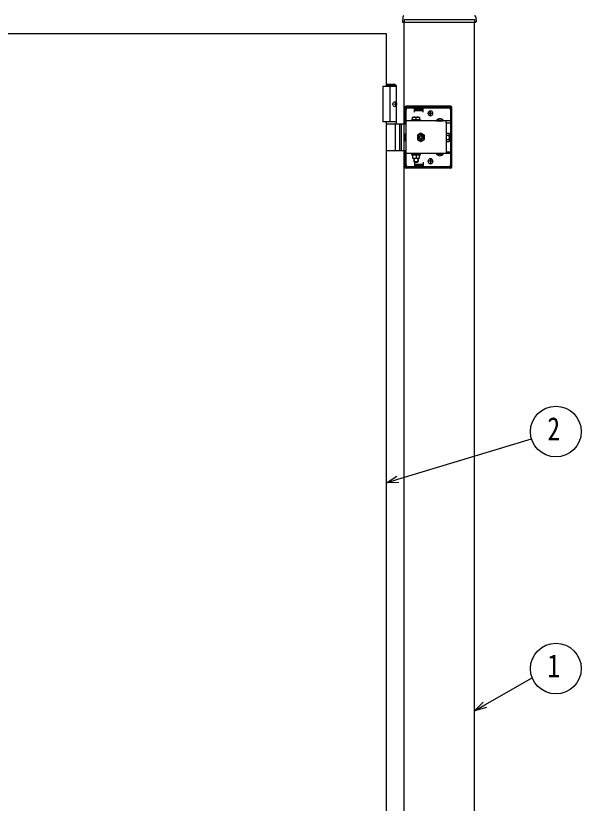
# Model space of a CAD drawing. Units: millimetres, scale not verified. Extents: x -4205 to 4205, y -2970 to 2970.
# Drawn here: x 460 to 1262, y 613 to 1731 of the extents above; entities that cross this region are included whole.
import ezdxf
from ezdxf.enums import TextEntityAlignment as Align

# ---------------------------------------------------------------- set-up
doc = ezdxf.new("R2010")
doc.units = ezdxf.units.MM
doc.header["$LTSCALE"] = 12
doc.layers.add('0-4_YKK_A1', color=4, linetype='Continuous')
doc.layers.add('0-5_YKK_D', color=6, linetype='Continuous')
doc.styles.add('ＭＳ ゴシック', font='')
doc.styles.get('ＭＳ ゴシック').set_extended_font_data('MS Gothic')

msp = doc.modelspace()

# ---------------------------------------------------------------- linework, layer by layer
at = {"layer": '0-4_YKK_A1'}
for p, q in [((1009.27, 1729.1), (1008.92, 1722.44)), ((1009.42, 1721.92), (1112.62, 1721.92)), ((1011.02, 1725.42), (1011.02, 1721.92)), ((1011.02, 25.42), (1011.02, 1721.92)), ((1111.02, 25.42), (1111.02, 1721.92)), ((1112.77, 1729.1), (1113.12, 1722.44)), ((986.02, 1630.42), (986.02, 1705.42)), ((998.52, 1633.42), (986.02, 1633.42)), ((998.52, 1633.42), (1000.52, 1631.42)), ((1000.52, 1631.42), (986.02, 1631.42)), ((991.02, 1630.42), (991.02, 1580.42)), ((1000.52, 1577.42), (1000.52, 1631.42)), ((998.21, 1605.84), (998.8, 1605.84)), ((998.21, 1605), (998.8, 1605)), ((999.22, 1607.52), (999.82, 1607.52)), ((999.22, 1603.32), (999.82, 1603.32)), ((1012.02, 1577.42), (1012.02, 1600.42)), ((1013.52, 1577.42), (1013.52, 1600.42)), ((1077.02, 1602.42), (1014.02, 1602.42)), ((1077.02, 1600.92), (1014.02, 1600.92)), ((1014.52, 1600.92), (1014.52, 1602.42)), ((1017.02, 1600.42), (1026.02, 1600.42)), ((1022.52, 1600.92), (1022.52, 1602.42)), ((1026.02, 1593.92), (1026.02, 1600.42)), ((1026.02, 1599.42), (1038.02, 1599.42)), ((1027.02, 1597.92), (1027.02, 1600.92)), ((1037.02, 1597.92), (1037.02, 1600.92)), ((1038.02, 1593.92), (1038.02, 1600.42)), ((1038.02, 1600.42), (1074.02, 1600.42)), ((1077.52, 1516.42), (1077.52, 1600.42)), ((1079.02, 1516.42), (1079.02, 1600.42)), ((1014.02, 1519.42), (1014.02, 1597.42)), ((1026.02, 1596.42), (1038.02, 1596.42)), ((1037.02, 1597.92), (1027.02, 1597.92)), ((1052.52, 1592.42), (1044.52, 1592.42)), ((1045.27, 1592.17), (1045.27, 1592.67)), ((1048.52, 1588.42), (1048.52, 1596.42)), ((1051.77, 1592.17), (1051.77, 1592.67)), ((1077.02, 1597.42), (1077.02, 1579.12)), ((1000.52, 1580.42), (981.02, 1580.42)), ((986.02, 230.42), (986.02, 1580.42)), ((986.02, 1577.42), (1011.02, 1577.42)), ((1004.52, 1577.42), (1004.52, 1539.42)), ((1007.02, 1577.42), (1007.02, 1539.42)), ((1011.02, 1577.42), (1014.02, 1577.42)), ((1013.52, 1579.12), (1012.02, 1579.12)), ((1077.02, 1581.62), (1014.02, 1581.62)), ((1021.77, 1583.22), (1034.27, 1583.22)), ((1021.77, 1581.62), (1021.77, 1583.22)), ((1034.27, 1581.62), (1021.77, 1581.62)), ((1023.02, 1587.22), (1033.02, 1587.22)), ((1023.02, 1583.22), (1023.02, 1587.22)), ((1033.02, 1583.22), (1023.02, 1583.22)), ((1028.02, 1583.22), (1028.02, 1586.78)), ((1033.02, 1587.22), (1033.02, 1583.22)), ((1034.27, 1583.22), (1034.27, 1581.62)), ((1057.27, 1582.12), (1066.77, 1582.12)), ((1057.27, 1582.12), (1057.27, 1581.62)), ((1057.27, 1581.62), (1066.77, 1581.62)), ((1059.67, 1584.12), (1060.87, 1581.64)), ((1060.87, 1581.64), (1062.02, 1581.04)), ((1063.16, 1581.64), (1062.02, 1581.04)), ((1064.37, 1584.12), (1063.16, 1581.64)), ((1066.77, 1582.12), (1066.77, 1581.62)), ((1071.02, 1579.12), (1071.02, 1581.62)), ((1071.02, 1579.12), (1077.02, 1579.12)), ((1071.02, 1579.12), (1071.02, 1537.72)), ((998.83, 1540.92), (998.83, 1575.92)), ((1035.02, 1564.19), (1030.02, 1561.3)), ((1030.02, 1561.3), (1030.02, 1555.53)), ((1030.02, 1555.53), (1035.02, 1552.64)), ((1031.87, 1557.82), (1033.11, 1557.82)), ((1034.42, 1561.57), (1034.42, 1560.33)), ((1035.62, 1561.57), (1034.42, 1561.57)), ((1034.42, 1556.5), (1034.42, 1555.27)), ((1040.02, 1561.3), (1035.02, 1564.19)), ((1035.02, 1552.64), (1040.02, 1555.53)), ((1035.62, 1560.33), (1035.62, 1561.57)), ((1038.17, 1559.02), (1036.93, 1559.02)), ((1036.93, 1557.82), (1038.17, 1557.82)), ((1038.17, 1557.82), (1038.17, 1559.02)), ((1040.02, 1555.53), (1040.02, 1561.3)), ((1071.32, 1562.32), (1071.02, 1562.32)), ((1071.32, 1554.52), (1071.02, 1554.52)), ((1071.32, 1564.19), (1074.87, 1564.19)), ((1071.32, 1552.64), (1071.32, 1564.19)), ((1071.32, 1554.52), (1071.32, 1562.32)), ((1071.32, 1561.3), (1074.87, 1561.3)), ((1071.32, 1555.53), (1074.87, 1555.53)), ((1075.32, 1563.42), (1074.87, 1564.19)), ((1075.32, 1563.42), (1075.32, 1553.42)), ((1071.32, 1552.64), (1074.87, 1552.64)), ((1075.32, 1553.42), (1074.87, 1552.64)), ((1011.02, 1539.42), (986.02, 1539.42)), ((1014.02, 1539.42), (1011.02, 1539.42)), ((1012.02, 1516.42), (1012.02, 1539.42)), ((1013.52, 1537.72), (1012.02, 1537.72)), ((1013.52, 1516.42), (1013.52, 1539.42)), ((1077.02, 1535.22), (1014.02, 1535.22)), ((1034.27, 1535.22), (1021.77, 1535.22)), ((1021.77, 1535.22), (1021.77, 1533.62)), ((1021.77, 1533.62), (1034.27, 1533.62)), ((1023.02, 1533.62), (1023.02, 1528.62)), ((1033.02, 1533.62), (1023.02, 1533.62)), ((1024.82, 1535.22), (1024.82, 1533.62)), ((1028.02, 1533.62), (1028.02, 1529.05)), ((1031.22, 1535.22), (1031.22, 1533.62)), ((1033.02, 1528.62), (1033.02, 1533.62)), ((1034.27, 1533.62), (1034.27, 1535.22)), ((1057.27, 1535.22), (1066.77, 1535.22)), ((1057.27, 1534.71), (1057.27, 1535.22)), ((1057.27, 1534.71), (1066.77, 1534.71)), ((1059.67, 1532.72), (1060.87, 1535.19)), ((1060.87, 1535.19), (1062.02, 1535.79)), ((1063.16, 1535.19), (1062.02, 1535.79)), ((1064.37, 1532.72), (1063.16, 1535.19)), ((1066.77, 1534.71), (1066.77, 1535.22)), ((1071.02, 1537.72), (1071.02, 1535.22)), ((1071.02, 1537.72), (1077.02, 1537.72)), ((1077.02, 1537.72), (1077.02, 1519.42)), ((1023.02, 1528.62), (1033.02, 1528.62)), ((1025.02, 1528.62), (1025.02, 1524.22)), ((1025.02, 1524.22), (1031.02, 1524.22)), ((1025.02, 1524.22), (1026.02, 1523.22)), ((1025.56, 1528.62), (1025.56, 1523.68)), ((1026.02, 1523.22), (1030.02, 1523.22)), ((1026.02, 1522.92), (1026.02, 1516.42)), ((1026.02, 1520.42), (1038.02, 1520.42)), ((1031.02, 1524.22), (1030.02, 1523.22)), ((1030.48, 1528.62), (1030.48, 1523.68)), ((1031.02, 1528.62), (1031.02, 1524.22)), ((1038.02, 1522.92), (1038.02, 1516.42)), ((1052.52, 1524.42), (1044.52, 1524.42)), ((1045.27, 1524.67), (1045.27, 1524.17)), ((1048.52, 1528.42), (1048.52, 1520.42)), ((1051.77, 1524.67), (1051.77, 1524.17)), ((1077.02, 1515.92), (1014.02, 1515.92)), ((1077.02, 1514.42), (1014.02, 1514.42)), ((1014.52, 1514.42), (1014.52, 1515.92)), ((1026.02, 1516.42), (1017.02, 1516.42)), ((1022.52, 1514.42), (1022.52, 1515.92)), ((1026.02, 1517.42), (1038.02, 1517.42)), ((1027.02, 1518.92), (1027.02, 1515.92)), ((1037.02, 1518.92), (1027.02, 1518.92)), ((1037.02, 1518.92), (1037.02, 1515.92)), ((1074.02, 1516.42), (1038.02, 1516.42))]:
    msp.add_line(p, q, dxfattribs=at)
for points in [[(1011.02, 1725.42), (1111.02, 1725.42), (1111.02, 1721.92)], [(986.02, 1705.42), (186.02, 1705.42), (186.02, 105.42), (986.02, 105.42), (986.02, 180.42)], [(1000.52, 1630.42), (981.02, 1630.42), (981.02, 1580.42)], [(998.8, 1605.84), (998.91, 1605.85), (999.02, 1605.9), (999.12, 1605.98), (999.21, 1606.08), (999.28, 1606.21), (999.32, 1606.35), (999.34, 1606.51), (999.34, 1606.68)], [(999.34, 1604.16), (999.34, 1604.32), (999.32, 1604.48), (999.28, 1604.62), (999.21, 1604.75), (999.12, 1604.85), (999.02, 1604.93), (998.91, 1604.98), (998.8, 1605)], [(999.93, 1606.68), (999.96, 1606.51), (1000, 1606.35), (1000.07, 1606.21), (1000.15, 1606.08), (1000.25, 1605.98), (1000.31, 1605.93)], [(1000.31, 1604.9), (1000.25, 1604.85), (1000.15, 1604.75), (1000.07, 1604.62), (1000, 1604.48), (999.96, 1604.32), (999.93, 1604.16)], [(1014.02, 1553.32), (1012.02, 1553.32), (1012.02, 1563.52), (1014.02, 1563.52)], [(1033.11, 1559.02), (1031.87, 1559.02), (1031.87, 1557.82)], [(1034.42, 1555.27), (1035.62, 1555.27), (1035.62, 1556.5)]]:
    msp.add_lwpolyline(points, dxfattribs=at)
for centre, radius, start, end in [((1009.42, 1722.42), 0.5, 177, 270), ((1011.27, 1729), 2, 99.0011, 177), ((1110.77, 1729), 2, 3, 80.9989), ((1112.62, 1722.42), 0.5, 270, 3), ((1014.02, 1600.42), 2, 90, 180), ((1014.02, 1600.42), 0.5, 90, 180), ((1017.02, 1597.42), 3, 90, 180), ((1074.02, 1597.42), 3, 0, 90), ((1077.02, 1600.42), 2, 0, 90), ((1077.02, 1600.42), 0.5, 0, 90), ((1048.52, 1592.67), 3.25, 0, 180), ((1048.52, 1592.17), 3.25, 180, 0), ((997.33, 1575.92), 1.5, 0, 90), ((1025.52, 1579.78), 7.43, 70.34714, 109.65286), ((1030.52, 1579.78), 7.43, 70.34714, 109.65286), ((1062.02, 1578.84), 5.77, 34.65097, 145.34903), ((1035.02, 1558.42), 5, 76.88299, 190.15922), ((1035.02, 1558.42), 5, 190.15922, 76.88299), ((1035.02, 1558.42), 4.3, 83.27178, 183.77043), ((1035.02, 1558.42), 4.3, 183.77043, 83.27178), ((1033.11, 1560.33), 1.31, 270, 0), ((1033.11, 1556.5), 1.31, 0, 90), ((1036.93, 1560.33), 1.31, 180, 270), ((1036.93, 1556.5), 1.31, 90, 180), ((1072.76, 1562.75), 2.56, 325.61575, 34.38425), ((1072.76, 1554.09), 2.56, 325.61575, 34.38425), ((1065.77, 1558.42), 9.55, 342.41205, 17.58795), ((997.33, 1540.92), 1.5, 270, 0), ((1062.02, 1537.99), 5.77, 214.65097, 325.34903), ((1025.52, 1536.05), 7.43, 250.34714, 289.65286), ((1030.52, 1536.05), 7.43, 250.34714, 289.65286), ((1048.52, 1524.67), 3.25, 0, 180), ((1048.52, 1524.17), 3.25, 180, 0), ((1014.02, 1516.42), 2, 180, 270), ((1014.02, 1516.42), 0.5, 180, 270), ((1017.02, 1519.42), 3, 180, 270), ((1074.02, 1519.42), 3, 270, 0), ((1077.02, 1516.42), 0.5, 270, 0), ((1077.02, 1516.42), 2, 270, 0)]:
    msp.add_arc(centre, radius, start, end, dxfattribs=at)
msp.add_ellipse((997.86, 1605.42), major_axis=(0, -3.5), ratio=0.707107, dxfattribs=at)
for centre, start_param, end_param in [((991.85, 1605.42), 4.6657054, 4.7590726), ((993.04, 1605.42), 4.8528504, 4.9478932), ((993.04, 1605.42), 4.4768847, 4.5719276), ((993.63, 1605.42), 4.8528504, 4.9478932), ((993.63, 1605.42), 4.4768847, 4.5719276)]:
    msp.add_ellipse(centre, major_axis=(0, 9), ratio=0.707107, start_param=start_param, end_param=end_param, dxfattribs=at)
at = {"layer": '0-5_YKK_D'}
for points in [[(986.02, 1068.07), (1002.29, 1073), (1191.91, 1130.42)], [(1003.61, 1068.64), (986.02, 1068.07), (1000.97, 1077.36)], [(1111.02, 744.46), (1125.77, 752.91), (1192.81, 791.32)], [(1128.03, 748.96), (1111.02, 744.46), (1123.51, 756.87)]]:
    msp.add_lwpolyline(points, dxfattribs=at)
for centre in [(1226.39, 1140.77), (1226.39, 804.31)]:
    msp.add_circle(centre, 36, dxfattribs=at)

# ---------------------------------------------------------------- texts
at = {"layer": '0-5_YKK_D', "style": 'ＭＳ ゴシック', "width": 0.8}
for s, p in [('2', (1214.39, 1118.27)), ('1', (1214.39, 781.81))]:
    msp.add_text(s, height=32.99, dxfattribs=at).set_placement(p, align=Align.BOTTOM_LEFT)

doc.saveas('drawing.dxf')
